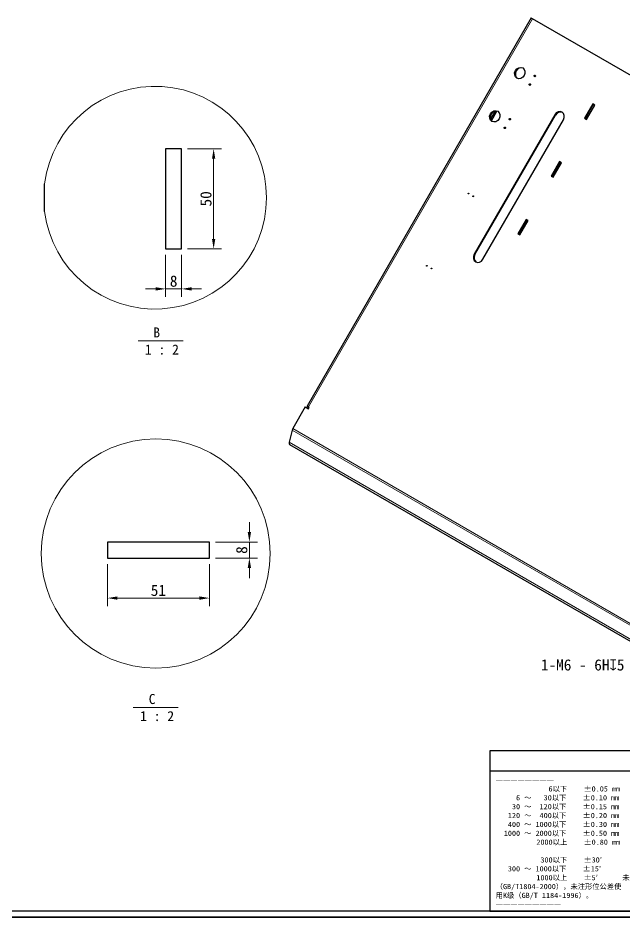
# Model space of a CAD drawing. Header units: millimetres. Extents: x 72 to 7062, y 66 to 4974.
# Drawn here: x 3409 to 5227, y 66 to 2762 of the extents above; entities that cross this region are included whole.
import ezdxf
from ezdxf.enums import TextEntityAlignment as Align

# ---------------------------------------------------------------- set-up
doc = ezdxf.new("R2010")
doc.units = ezdxf.units.MM
doc.header["$LTSCALE"] = 12
doc.linetypes.add('CHAIN', pattern=[0.3543, 0.2362, -0.0295, 0.0591, -0.0295])
for name, color, linetype, lineweight in [('1', 7, 'Continuous', 18), ('可见 (ISO)', 7, 'Continuous', 25), ('可见窄的 (ISO)', 7, 'Continuous', 18), ('图框 (ISO)', 7, 'Continuous', 35), ('标题 (ISO)', 7, 'Continuous', 25)]:
    doc.layers.add(name, color=color, linetype=linetype, lineweight=lineweight)
for name, color, linetype, lineweight, true_color in [('尺寸 (ISO)', 7, 'Continuous', 18, 0xc2008000), ('折线 (ISO)', 7, 'Continuous', 18, 0xc2008000), ('符号 (ISO)', 7, 'Continuous', 18, 0xc2008000)]:
    doc.layers.add(name, color=color, linetype=linetype, lineweight=lineweight, true_color=true_color)
doc.styles.add('HZ_33', font='simfang.ttf')
doc.styles.get("Standard").update_dxf_attribs({"font": 'simfang.ttf'})
doc.styles.add('文本样式164', font='SimSun.ttf')
doc.styles.add('最新国标', font='simfang.ttf')
doc.styles.add('注释文本 (ISO)', font='simfang.ttf')
doc.dimstyles.new('默认 (GB)', dxfattribs={"dimscale": 12, "dimtxt": 2.8, "dimasz": 2.5, "dimexe": 2, "dimexo": 1.5, "dimgap": 0.5, "dimtad": 1, "dimtoh": 1, "dimdsep": 46, "dimtxsty": '最新国标', "dimcen": 0.09, "dimdle": 10, "dimazin": 2, "dimtfac": 0.535714, "dimtdec": 3, "dimtmove": 0, "dimatfit": 3, "dimfxl": 1, "dimtolj": 1, "dimlwd": -1, "dimlwe": -1, "dimarcsym": 0})

# ---------------------------------------------------------------- blocks, each defined once
blk = doc.blocks.new('图框 最新国标')
at = {"layer": '图框 (ISO)', "color": 7, "linetype": 'Continuous', "lineweight": 25}
for q in [(6, 7), (18, 7)]:
    blk.add_line((587, 7), q, dxfattribs=at)
at = {"layer": '图框 (ISO)'}
blk.add_line((588.5, 5.5), (6, 5.5), dxfattribs=at)
at = {"layer": '图框 (ISO)', "flags": 4}
blk.add_attdef('7420714A01', text='', height=2.5, rotation=180, dxfattribs=at).set_placement((35.5, 409), align=Align.MIDDLE_CENTER)
blk = doc.blocks.new('标题栏 最新国标')
at = {"layer": '标题 (ISO)'}
for p, q in [((381.98, -183.84), (196.98, -183.84)), ((196.98, -183.84), (196.98, -223.84)), ((254.48, -183.84), (254.48, -188.84)), ((269.48, -183.84), (269.48, -188.84)), ((289.48, -183.84), (289.48, -188.84)), ((381.98, -223.84), (381.98, -183.84)), ((383.48, -183.84), (383.48, -225.34)), ((281.48, -188.09), (281.48, -184.59)), ((281.48, -184.59), (286.48, -185.34)), ((286.48, -185.34), (286.48, -187.34)), ((286.48, -187.34), (281.48, -188.09)), ((196.98, -188.84), (381.98, -188.84)), ((232.98, -188.84), (232.98, -223.84)), ((321.98, -188.84), (321.98, -223.84)), ((321.98, -193.84), (381.98, -193.84)), ((321.98, -198.84), (381.98, -198.84)), ((351.98, -198.84), (351.98, -208.84)), ((321.98, -203.84), (232.98, -203.84)), ((321.98, -203.84), (381.98, -203.84)), ((321.98, -208.84), (381.98, -208.84)), ((321.98, -218.84), (381.98, -218.84)), ((196.98, -223.84), (381.98, -223.84)), ((383.48, -225.34), (196.98, -225.34))]:
    blk.add_line(p, q, dxfattribs=at)
at = {"layer": '标题 (ISO)', "linetype": 'CHAIN', "ltscale": 5.000333}
blk.add_line((274.98, -184.09), (274.98, -188.59), dxfattribs=at)
at = {"layer": '标题 (ISO)', "linetype": 'CHAIN', "ltscale": 15.834605}
blk.add_line((272.73, -186.34), (286.98, -186.34), dxfattribs=at)
at = {"layer": '标题 (ISO)'}
for radius in [1.75, 1]:
    blk.add_circle((274.98, -186.34), radius, dxfattribs=at)
at = {"layer": '1', "style": '文本样式164'}
for s, p in [('UNIT: mm', (261.98, -186.34)), ('材 料', (299.48, -186.34)), ('设 计', (327.98, -191.34)), ('制 图', (327.98, -196.34)), ('比 例', (327.98, -201.34)), ('重 量', (357.98, -201.34)), ('共 2  张', (336.98, -206.34)), ('第 2  张', (366.98, -206.34))]:
    blk.add_text(s, height=2, dxfattribs=at).set_placement(p, align=Align.MIDDLE_CENTER)
at = {"layer": '标题 (ISO)', "style": '注释文本 (ISO)'}
for s, insert, char_height, attachment_point, line_spacing_factor in [('————————\\P}\\fSimSun|b0|i0;{\\H1.3000;             6以下    ±0.05 mm\\P}\\fSimSun|b0|i0;{\\H1.3000;     6 ～   30以下    ±0.10 mm\\P}\\fSimSun|b0|i0;{\\H1.3000;    30 ～  120以下    ±0.15 mm\\P}\\fSimSun|b0|i0;{\\H1.3000;   120 ～  400以下    ±0.20 mm\\P}\\fSimSun|b0|i0;{\\H1.3000;   400 ～ 1000以下    ±0.30 mm\\P}\\fSimSun|b0|i0;{\\H1.3000;  1000 ～ 2000以下    ±0.50 mm\\P}\\fSimSun|b0|i0;{\\H1.3000;          2000以上    ±0.80 mm\\P}\\fSimSun|b0|i0;{\\H1.3000;\\P}\\fSimSun|b0|i0;{\\H1.3000;           300以下    ±30′\\P}\\fSimSun|b0|i0;{\\H1.3000;   300 ～ 1000以下    ±15′\\P}\\fSimSun|b0|i0;{\\H1.3000;          1000以上    ±5′}\\fSimSun|b0|i0;{\\H1.3000;      未注公差角度及线性公差使用m\\P}\\fSimSun|b0|i0;{\\H1.3000;（GB/T1804-2000），未注形位公差使\\P}\\fSimSun|b0|i0;{\\H1.3000;用K级（GB/T 1184-1996）。\\P}\\fSimSun|b0|i0;{\\H1.3000;—————————', (198.48, -206.63), 1.3, 4, 1.023913), ('\\pxsm0.94;\\fMicrosoft YaHei|b0|i0;{\\H3.5000;蓝探科工业自动化（江苏）有限公司\\P}\\fArial|b0|i0;{\\H2.5000;Lantech Industrial Automation (Jiangsu) Co., Ltd}\\fFangSong|b0|i0;{\\H2.5000;.}', (277.48, -213.84), 2, 5, 0.978695)]:
    blk.add_mtext(s, dxfattribs=dict(at, insert=insert, char_height=char_height, attachment_point=attachment_point, line_spacing_factor=line_spacing_factor))
at = {"layer": '标题 (ISO)', "attachment_point": 5, "style": '注释文本 (ISO)'}
for s, insert, char_height in [('\\fFangSong|b0|i0;LIA023', (357.98, -196.34), 2), ('\\fFangSong|b0|i0;零件号', (327.98, -211.84), 2), ('\\fSimSun|b0|i0;{\\H1.6000;未经蓝探科事先书面同意，严禁复制或发布此文件。}', (351.98, -221.34), 1.6)]:
    blk.add_mtext(s, dxfattribs=dict(at, insert=insert, char_height=char_height))
at = {"layer": '标题 (ISO)', "flags": 4}
for tag, height, p in [('Q235B', 2, (324.48, -186.34)), ('zhengxiaobo', 2, (357.98, -191.34)), ('左机壳', 3.5, (277.48, -196.34)), ('1 : 15', 2, (342.98, -201.34)), ('132.419 kg', 2, (372.98, -201.34)), ('7420714A01', 3.5, (357.98, -213.84))]:
    blk.add_attdef(tag, text='', height=height, dxfattribs=at).set_placement(p, align=Align.MIDDLE_CENTER)
blk = doc.blocks.new('*D8')
at = {"layer": 'Defpoints', "color": 0}
for p in [(3899.9, 2369.8), (3899.9, 2069.8), (3995.9, 2069.8)]:
    blk.add_point(p, dxfattribs=at)
at = {"layer": '尺寸 (ISO)', "color": 116, "true_color": 0x000000}
for p, q in [((3917.9, 2369.8), (4019.9, 2369.8)), ((3995.9, 2339.8), (3995.9, 2099.8)), ((3917.9, 2069.8), (4019.9, 2069.8))]:
    blk.add_line(p, q, dxfattribs=at)
for points in [[(3990.9, 2339.8), (4000.9, 2339.8), (3995.9, 2369.8)], [(3990.9, 2099.8), (4000.9, 2099.8), (3995.9, 2069.8)]]:
    blk.add_solid(points, dxfattribs=at)
at = {"layer": '尺寸 (ISO)', "insert": (3972.9, 2219.8), "char_height": 33.6, "attachment_point": 5, "rotation": 90, "style": '最新国标'}
blk.add_mtext('\\A1;50', dxfattribs=at)
blk = doc.blocks.new('*D9')
at = {"layer": 'Defpoints', "color": 0}
for p in [(3851.9, 2069.8), (3899.9, 2069.8), (3899.9, 1949.8)]:
    blk.add_point(p, dxfattribs=at)
at = {"layer": '尺寸 (ISO)', "color": 116, "true_color": 0x000000}
for p, q in [((3851.9, 2051.8), (3851.9, 1925.8)), ((3899.9, 2051.8), (3899.9, 1925.8)), ((3821.9, 1949.8), (3791.9, 1949.8)), ((3851.9, 1949.8), (3899.9, 1949.8)), ((3929.9, 1949.8), (3959.9, 1949.8))]:
    blk.add_line(p, q, dxfattribs=at)
for points in [[(3821.9, 1954.8), (3821.9, 1944.8), (3851.9, 1949.8)], [(3929.9, 1954.8), (3929.9, 1944.8), (3899.9, 1949.8)]]:
    blk.add_solid(points, dxfattribs=at)
at = {"layer": '尺寸 (ISO)', "insert": (3875.9, 1972.8), "char_height": 33.6, "attachment_point": 5, "style": '最新国标'}
blk.add_mtext('\\A1;8', dxfattribs=at)
blk = doc.blocks.new('*D10')
at = {"layer": 'Defpoints', "color": 0}
for p in [(3677.2, 1142.5), (3983.2, 1142.5), (3983.2, 1022.5)]:
    blk.add_point(p, dxfattribs=at)
at = {"layer": '尺寸 (ISO)', "color": 116, "true_color": 0x000000}
for p, q in [((3677.2, 1124.5), (3677.2, 998.5)), ((3983.2, 1124.5), (3983.2, 998.5)), ((3707.2, 1022.5), (3953.2, 1022.5))]:
    blk.add_line(p, q, dxfattribs=at)
for points in [[(3707.2, 1027.5), (3707.2, 1017.5), (3677.2, 1022.5)], [(3953.2, 1027.5), (3953.2, 1017.5), (3983.2, 1022.5)]]:
    blk.add_solid(points, dxfattribs=at)
at = {"layer": '尺寸 (ISO)', "insert": (3830.2, 1045.5), "char_height": 33.6, "attachment_point": 5, "style": '最新国标'}
blk.add_mtext('\\A1;51', dxfattribs=at)
blk = doc.blocks.new('*D11')
at = {"layer": 'Defpoints', "color": 0}
for p in [(3983.2, 1190.5), (4103.2, 1190.5), (3983.2, 1142.5)]:
    blk.add_point(p, dxfattribs=at)
at = {"layer": '尺寸 (ISO)', "color": 116, "true_color": 0x000000}
for p, q in [((4103.2, 1220.5), (4103.2, 1250.5)), ((4001.2, 1190.5), (4127.2, 1190.5)), ((4103.2, 1142.5), (4103.2, 1190.5)), ((4001.2, 1142.5), (4127.2, 1142.5)), ((4103.2, 1112.5), (4103.2, 1082.5))]:
    blk.add_line(p, q, dxfattribs=at)
for points in [[(4098.2, 1220.5), (4108.2, 1220.5), (4103.2, 1190.5)], [(4098.2, 1112.5), (4108.2, 1112.5), (4103.2, 1142.5)]]:
    blk.add_solid(points, dxfattribs=at)
at = {"layer": '尺寸 (ISO)', "insert": (4080.2, 1166.5), "char_height": 33.6, "attachment_point": 5, "rotation": 90, "style": '最新国标'}
blk.add_mtext('\\A1;8', dxfattribs=at)

msp = doc.modelspace()

# ---------------------------------------------------------------- linework, layer by layer
at = {"layer": '可见 (ISO)'}
for p, q in [((4948.428, 2762.206), (4276.419, 1598.251)), ((4948.428, 2762.206), (4952.758, 2759.706)), ((5964.864, 2175.366), (4952.758, 2759.706)), ((4840.502, 2482.593), (4826.617, 2458.543)), ((4829.029, 2454.06), (4845.591, 2482.746)), ((5133.508, 2504.661), (5108.508, 2461.36)), ((5110.673, 2460.11), (5135.673, 2503.411)), ((5114.508, 2457.896), (5139.508, 2501.197)), ((5139.508, 2501.197), (5133.508, 2504.661)), ((5019.133, 2471.969), (4777.633, 2053.679)), ((4779.798, 2052.429), (5021.298, 2470.719)), ((4803.883, 2038.523), (5045.383, 2456.813)), ((5108.508, 2461.36), (5114.508, 2457.896)), ((3851.924, 2369.826), (3851.924, 2069.826)), ((3899.924, 2369.826), (3851.924, 2369.826)), ((3899.924, 2069.826), (3899.924, 2369.826)), ((5033.508, 2331.456), (5008.508, 2288.155)), ((5010.673, 2286.905), (5035.673, 2330.206)), ((5014.508, 2284.691), (5039.508, 2327.992)), ((5039.508, 2327.992), (5033.508, 2331.456)), ((3488.924, 2181.397), (3488.924, 2265.229)), ((5008.508, 2288.155), (5014.508, 2284.691)), ((4933.508, 2158.251), (4908.508, 2114.95)), ((4910.673, 2113.7), (4935.673, 2157.001)), ((4939.508, 2154.787), (4933.508, 2158.251)), ((4914.508, 2111.486), (4939.508, 2154.787)), ((4908.508, 2114.95), (4914.508, 2111.486)), ((3851.924, 2069.826), (3899.924, 2069.826)), ((4270.749, 1595.751), (4233.249, 1530.799)), ((4270.749, 1595.751), (4280.124, 1590.338)), ((4277.579, 1597.581), (4275.079, 1593.251)), ((4280.749, 1595.751), (4276.419, 1598.251)), ((4281.329, 1595.416), (4278.829, 1591.086)), ((4280.124, 1590.338), (4282.624, 1594.668)), ((4282.624, 1594.668), (4280.749, 1595.751)), ((4231.329, 1526.134), (4222.334, 1489.78)), ((4223.584, 1483.285), (5273.148, 877.318)), ((3677.202, 1190.526), (3677.202, 1142.526)), ((3983.202, 1190.526), (3677.202, 1190.526)), ((3983.202, 1142.526), (3983.202, 1190.526)), ((3677.202, 1142.526), (3983.202, 1142.526))]:
    msp.add_line(p, q, dxfattribs=at)
for centre, major_axis in [((4914.383, 2597.109), (8.75, 15.155)), ((4959.383, 2588.449), (1.229, 2.129)), ((4944.383, 2562.468), (1.229, 2.129)), ((4839.383, 2467.206), (8.75, 15.155)), ((4884.383, 2458.545), (1.229, 2.129)), ((4869.383, 2432.565), (1.229, 2.129)), ((4760.258, 2235.76), (0.615, 1.065)), ((4774.658, 2227.447), (0.615, 1.065)), ((4635.258, 2019.254), (0.615, 1.065)), ((4649.658, 2010.94), (0.615, 1.065))]:
    msp.add_ellipse(centre, major_axis=major_axis, ratio=0.8660254, dxfattribs=at)
for centre, major_axis, ratio, start_param, end_param in [((4916.548, 2595.859), (-8.75, -15.155), 0.8660254, 3.22416506, 6.2006129), ((4961.548, 2587.199), (1.229, 2.129), 0.8660254, 0.62746691, 2.51412574), ((4946.548, 2561.218), (1.229, 2.129), 0.8660254, 0.62746691, 2.51412574), ((4841.548, 2465.956), (-8.75, -15.155), 0.8660254, 3.22416506, 6.2006129), ((5032.258, 2464.391), (8.75, 15.155), 0.8660254, 4.71238898, 7.85398163), ((5034.423, 2463.141), (8.75, 15.155), 0.8660254, 0.08257241, 1.57079633), ((4886.548, 2457.295), (1.229, 2.129), 0.8660254, 0.62746691, 2.51412574), ((4871.548, 2431.315), (1.229, 2.129), 0.8660254, 0.62746691, 2.51412574), ((4790.758, 2046.101), (-8.75, -15.155), 0.8660254, 4.71238898, 7.85398163), ((4792.923, 2044.851), (-8.75, -15.155), 0.8660254, 4.71238898, 6.2006129), ((4237.579, 1528.299), (-5, -8.66), 0.5, 4.71238898, 5.23598776), ((4228.584, 1491.945), (-5, -8.66), 0.5, 5.23598776, 6.28318531)]:
    msp.add_ellipse(centre, major_axis=major_axis, ratio=ratio, start_param=start_param, end_param=end_param, dxfattribs=at)
at = {"layer": '可见窄的 (ISO)'}
for p, q in [((4280.749, 1595.751), (4952.758, 2759.706)), ((5019.133, 2471.969), (5021.298, 2470.719)), ((4777.633, 2053.679), (4779.798, 2052.429)), ((4231.329, 1526.134), (5250.158, 937.912)), ((5252.078, 942.577), (4233.249, 1530.799)), ((5268.148, 885.979), (4222.334, 1489.78))]:
    msp.add_line(p, q, dxfattribs=at)
at = {"layer": '折线 (ISO)'}
msp.add_circle((3822.342, 1156.194), 343.404, dxfattribs=at)
msp.add_arc((3820.372, 2223.313), 334.088, 187.207472, 172.792528, dxfattribs=at)
at = {"layer": '符号 (ISO)'}
for p, q in [((3769.363, 1793.771), (3904.1, 1793.771)), ((3754.973, 694.215), (3889.71, 694.215))]:
    msp.add_line(p, q, dxfattribs=at)

# ---------------------------------------------------------------- block references
at = {"xscale": 12, "yscale": 12, "zscale": 12}
msp.add_blockref('图框 最新国标', (0, 0), dxfattribs=at)
ref = msp.add_blockref('标题栏 最新国标', (2460.21, 2770.131), dxfattribs=dict(xscale=12, yscale=12, zscale=12))
ref.add_attrib('7420714A01', '7420714A01', dxfattribs={"layer": '标题 (ISO)', "height": 42, "flags": 2}).set_placement((6756, 204), align=Align.MIDDLE_CENTER)
ref.add_attrib('左机壳', '左机壳', dxfattribs={"layer": '标题 (ISO)', "height": 42, "flags": 2}).set_placement((5790, 414), align=Align.MIDDLE_CENTER)
ref.add_attrib('132.419 kg', '132.419 kg', dxfattribs={"layer": '标题 (ISO)', "height": 24, "flags": 2}).set_placement((6936, 354), align=Align.MIDDLE_CENTER)
ref.add_attrib('1 : 15', '1 : 15', dxfattribs={"layer": '标题 (ISO)', "height": 24, "flags": 2}).set_placement((6576, 354), align=Align.MIDDLE_CENTER)
ref.add_attrib('zhengxiaobo', 'zhengxiaobo', dxfattribs={"layer": '标题 (ISO)', "height": 24, "flags": 2}).set_placement((6756, 474), align=Align.MIDDLE_CENTER)
ref.add_attrib('Q235B', 'Q235B', dxfattribs={"layer": '标题 (ISO)', "height": 24, "flags": 2}).set_placement((6354, 534), align=Align.MIDDLE_CENTER)

# ---------------------------------------------------------------- texts
at = {"layer": '符号 (ISO)', "char_height": 30, "attachment_point": 7, "style": 'HZ_33'}
for s, insert in [('B ', (3814.852, 1804.105)), (' 1 : 2', (3769.363, 1752.383)), ('C ', (3801.23, 704.286)), (' 1 : 2', (3754.973, 653.091))]:
    msp.add_mtext(s, dxfattribs=dict(at, insert=insert))
at = {"layer": '符号 (ISO)', "insert": (5228.291, 804.784), "char_height": 33.6, "width": 293.59403, "attachment_point": 9, "line_spacing_factor": 0.49, "style": '最新国标'}
msp.add_mtext('1-M6 - 6H\\fAIGDT|b0|i0;{\\H33.6000;x}\\fFangSong|b0|i0;{\\H33.6000;5}', dxfattribs=at)

# ---------------------------------------------------------------- dimensions: what is measured, and where the dimension line sits
at = {"layer": '尺寸 (ISO)', "color": 116, "true_color": 0x00803f}
for base, p1, p2, angle, override, picture, middle in [((3995.924, 2069.826), (3899.924, 2369.826), (3899.924, 2069.826), 90, {"dimgap": 0.5, "dimtoh": 0, "dimdec": 2, "dimlfac": 0.166667, "dimtol": 0, "dimlim": 0, "dimtp": 0, "dimtm": 0, "dimtdec": 3, "dimtofl": 0, "dimatfit": 1}, '*D8', (3995.924, 2219.826)), ((3899.924, 1949.826), (3851.924, 2069.826), (3899.924, 2069.826), 180, {"dimgap": 0.5, "dimtoh": 0, "dimdec": 2, "dimlfac": 0.166667, "dimtol": 0, "dimlim": 0, "dimtp": 0, "dimtm": 0, "dimtdec": 3, "dimtofl": 1, "dimatfit": 1}, '*D9', (3875.924, 1949.826)), ((4103.202, 1190.526), (3983.202, 1142.526), (3983.202, 1190.526), 90, {"dimgap": 0.5, "dimtoh": 0, "dimdec": 2, "dimlfac": 0.166667, "dimtol": 0, "dimlim": 0, "dimtp": 0, "dimtm": 0, "dimtdec": 3, "dimtofl": 1, "dimatfit": 1}, '*D11', (4103.202, 1166.526)), ((3983.202, 1022.526), (3677.202, 1142.526), (3983.202, 1142.526), 180, {"dimgap": 0.5, "dimtoh": 0, "dimdec": 2, "dimlfac": 0.166667, "dimtol": 0, "dimlim": 0, "dimtp": 0, "dimtm": 0, "dimtdec": 3, "dimtofl": 0, "dimatfit": 1}, '*D10', (3830.202, 1022.526))]:
    dim = msp.add_linear_dim(base=base, p1=p1, p2=p2, angle=angle, dimstyle='默认 (GB)', override=override, dxfattribs=at)
    dim.commit()
    dim.dimension.update_dxf_attribs({"geometry": picture, "text_midpoint": middle, "dimtype": 160})

doc.saveas('drawing.dxf')
